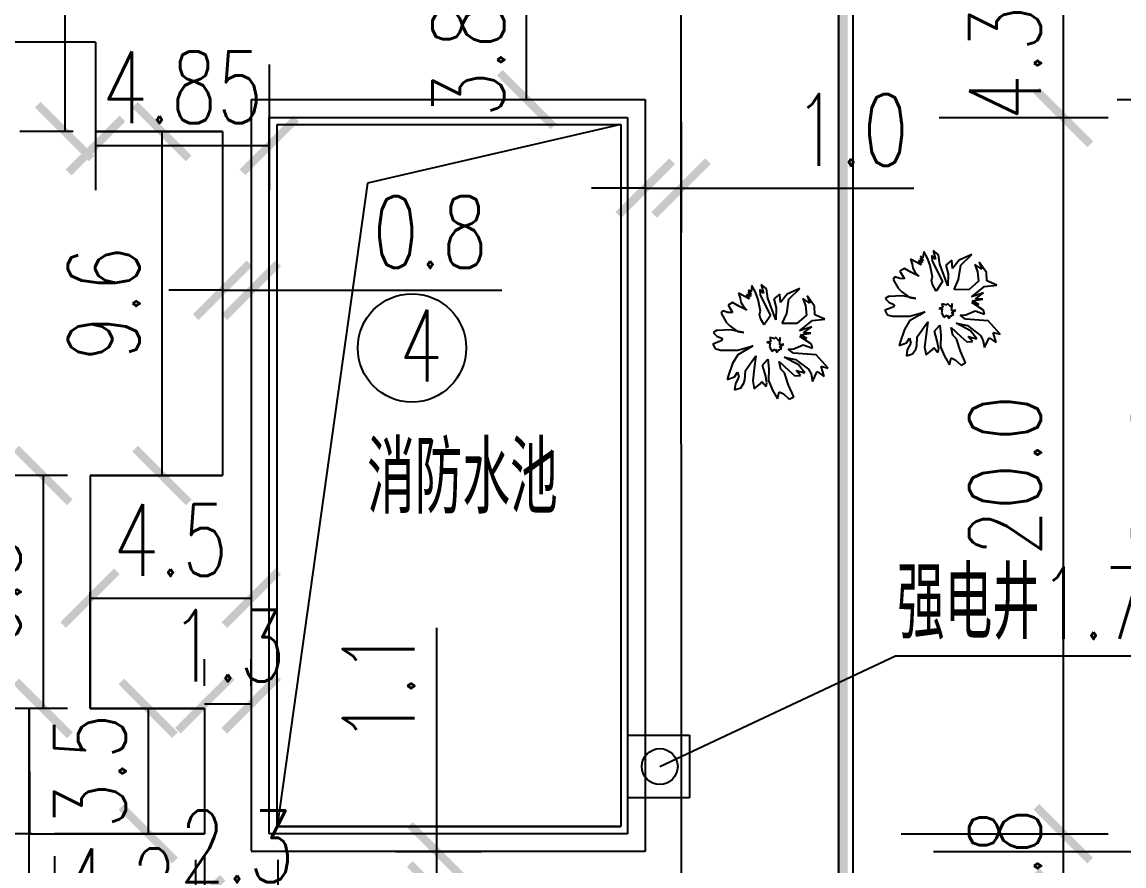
# Model space of a CAD drawing. Header units: millimetres. Extents: x 397874 to 6871063, y -8 to 5775840.
# Drawn here: x 429168.49 to 429199.26, y 2812966.2 to 2812989.76 of the extents above; entities that cross this region are included whole.
import ezdxf

# ---------------------------------------------------------------- set-up
doc = ezdxf.new("R2010")
doc.units = ezdxf.units.MM
doc.header["$LTSCALE"] = 1000
doc.linetypes.add('CONTINOUS', pattern=[0])
for name, color, linetype in [('_TCH_MASK', 7, 'Continuous'), ('GRASST', 62, 'Continuous'), ('T1', 92, 'Continuous'), ('居民地线', 2, 'Continuous')]:
    doc.layers.add(name, color=color, linetype=linetype)
doc.styles.add('DIM', font='txt')
doc.styles.add('dxfs', font='txt.shx', dxfattribs={"width": 0.7, "bigfont": 'dxfs.shx'})
doc.styles.add('HZTXT', font='txt.shx', dxfattribs={"width": 0.75, "bigfont": 'hzdx.shx'})
doc.dimstyles.new('ISO-25', dxfattribs={"dimtxt": 2, "dimasz": 0.75, "dimexe": 1.25, "dimexo": 0.625, "dimtad": 1, "dimdec": 1, "dimdsep": 46, "dimtxsty": 'HZTXT', "dimblk": 'ARCHTICK', "dimcen": 2.5, "dimadec": 0, "dimazin": 0, "dimtfac": 1, "dimtdec": 1, "dimtmove": 0, "dimatfit": 3, "dimldrblk": 'ARCHTICK', "dimfxl": 1, "dimarcsym": 0})

# ---------------------------------------------------------------- blocks, each defined once
blk = doc.blocks.new('LV-5-1')
at = {"layer": 'T1', "color": 92, "linetype": 'Continuous'}
for p, q in [((-0.516, 1.342), (-0.547, 1.19)), ((-0.395, 1.25), (-0.516, 1.342)), ((-0.211, 1.372), (-0.242, 1.189)), ((-0.15, 1.311), (-0.211, 1.372)), ((-0.547, 1.19), (-0.487, 1.068)), ((-0.487, 1.068), (-0.426, 1.007)), ((-0.304, 1.098), (-0.395, 1.25)), ((-0.182, 1.067), (-0.304, 1.098)), ((-0.242, 1.189), (-0.182, 1.067)), ((0.062, 1.066), (-0.15, 1.311)), ((0.183, 0.852), (0.062, 1.066)), ((0.489, 1.156), (0.367, 0.943)), ((0.581, 1.248), (0.489, 1.156)), ((0.703, 1.247), (0.581, 1.248)), ((0.672, 1.034), (0.703, 1.247)), ((0.946, 1.094), (0.824, 1.064)), ((0.946, 1.003), (0.946, 1.094)), ((-0.731, 0.916), (-0.701, 0.733)), ((-0.548, 0.855), (-0.731, 0.916)), ((-0.305, 0.671), (-0.548, 0.855)), ((-0.426, 1.007), (-0.243, 0.884)), ((-0.243, 0.884), (-0.062, 0.487)), ((0.183, 0.578), (0.183, 0.852)), ((0.367, 0.943), (0.275, 0.791)), ((0.702, 0.973), (0.672, 1.034)), ((0.824, 1.064), (0.702, 0.973)), ((0.793, 0.698), (0.946, 1.003)), ((-1.22, 0.552), (-1.098, 0.43)), ((-0.976, 0.551), (-1.22, 0.552)), ((-0.732, 0.52), (-0.976, 0.551)), ((-0.671, 0.672), (-0.823, 0.642)), ((-0.823, 0.642), (-0.762, 0.581)), ((-0.762, 0.581), (-0.58, 0.52)), ((-0.701, 0.733), (-0.671, 0.672)), ((-0.062, 0.487), (-0.305, 0.671)), ((0.275, 0.791), (0.182, 0.426)), ((0.182, 0.426), (0.183, 0.578)), ((0.578, 0.455), (0.793, 0.698)), ((0.67, 0.577), (0.578, 0.455)), ((0.884, 0.667), (0.67, 0.577)), ((1.006, 0.698), (0.884, 0.667)), ((1.25, 0.697), (1.006, 0.698)), ((1.127, 0.453), (1.188, 0.545)), ((1.188, 0.545), (1.28, 0.636)), ((1.28, 0.636), (1.25, 0.697)), ((-1.19, 0.369), (-1.373, 0.309)), ((-1.373, 0.309), (-1.373, 0.187)), ((-1.098, 0.43), (-1.19, 0.369)), ((-0.489, 0.367), (-0.732, 0.52)), ((-0.58, 0.52), (-0.336, 0.458)), ((-0.276, 0.275), (-0.489, 0.367)), ((-0.336, 0.458), (-0.276, 0.275)), ((1.31, 0.453), (1.127, 0.453)), ((1.187, 0.24), (1.34, 0.331)), ((1.34, 0.453), (1.31, 0.453)), ((1.34, 0.331), (1.34, 0.453)), ((-1.373, 0.187), (-1.068, 0.155)), ((-1.068, 0.155), (-0.764, 0.093)), ((-0.764, 0.093), (-0.642, 0.123)), ((-0.459, 0.062), (-0.764, -0.029)), ((-0.642, 0.123), (-0.459, 0.062)), ((-0.246, 0), (-0.216, -0.03)), ((-0.154, 0), (-0.246, 0)), ((-0.154, 0.092), (-0.154, 0)), ((-0.032, 0.091), (-0.154, 0.092)), ((0.028, 0.03), (-0.032, 0.091)), ((0.09, 0.091), (0.028, 0.03)), ((0.059, -0.001), (0.09, 0.091)), ((1.004, 0.118), (1.187, 0.24)), ((1.126, 0.149), (1.004, 0.118)), ((1.248, 0.148), (1.126, 0.149)), ((1.217, -0.065), (1.461, 0.087)), ((1.339, 0.117), (1.248, 0.148)), ((1.461, 0.087), (1.339, 0.117)), ((-0.947, -0.089), (-1.009, -0.211)), ((-0.856, -0.181), (-1.009, -0.333)), ((-1.009, -0.211), (-0.856, -0.181)), ((-0.764, -0.029), (-0.947, -0.089)), ((-0.765, -0.303), (-0.429, -0.091)), ((-0.429, -0.091), (-0.613, -0.303)), ((-0.216, -0.03), (-0.216, -0.152)), ((-0.216, -0.152), (-0.155, -0.122)), ((-0.155, -0.122), (-0.155, -0.244)), ((-0.155, -0.244), (-0.124, -0.152)), ((-0.124, -0.152), (0.028, -0.244)), ((-0.033, -0.183), (0.089, -0.153)), ((0.028, -0.244), (-0.033, -0.183)), ((0.15, -0.031), (0.059, -0.001)), ((0.059, -0.123), (0.15, -0.031)), ((0.089, -0.153), (0.059, -0.123)), ((0.607, -0.307), (0.485, -0.063)), ((0.485, -0.063), (0.668, -0.063)), ((0.668, -0.063), (0.76, -0.094)), ((0.76, -0.094), (0.82, -0.155)), ((0.82, -0.155), (1.094, -0.248)), ((1.094, -0.248), (1.277, -0.279)), ((1.339, -0.065), (1.217, -0.065)), ((1.247, -0.126), (1.339, -0.065)), ((1.369, -0.127), (1.247, -0.126)), ((1.278, -0.157), (1.369, -0.127)), ((1.4, -0.157), (1.278, -0.157)), ((1.338, -0.187), (1.4, -0.157)), ((1.46, -0.279), (1.338, -0.187)), ((-1.283, -0.393), (-1.132, -0.607)), ((-1.101, -0.454), (-1.283, -0.393)), ((-0.979, -0.455), (-1.101, -0.454)), ((-1.009, -0.333), (-0.765, -0.303)), ((-0.613, -0.303), (-0.979, -0.455)), ((-0.766, -0.791), (-0.46, -0.334)), ((-0.46, -0.334), (-0.308, -0.274)), ((-0.369, -0.396), (-0.4, -0.639)), ((-0.308, -0.274), (-0.369, -0.396)), ((0.118, -0.763), (0.301, -0.459)), ((0.301, -0.459), (0.453, -0.672)), ((0.454, -0.368), (1.002, -0.461)), ((0.697, -0.521), (0.454, -0.368)), ((1.155, -0.339), (0.607, -0.307)), ((0.911, -0.582), (0.697, -0.521)), ((1.002, -0.461), (1.215, -0.553)), ((1.277, -0.401), (1.155, -0.339)), ((1.155, -0.431), (1.277, -0.401)), ((1.368, -0.492), (1.155, -0.431)), ((1.215, -0.553), (1.368, -0.492)), ((1.277, -0.279), (1.46, -0.279)), ((-1.132, -0.607), (-1.315, -0.697)), ((-1.315, -0.697), (-1.071, -0.759)), ((-1.071, -0.759), (-1.193, -0.881)), ((-1.193, -0.881), (-0.766, -0.791)), ((-0.4, -0.639), (-0.584, -0.791)), ((-0.584, -0.791), (-0.492, -0.822)), ((-0.492, -0.822), (-0.187, -0.67)), ((-0.187, -0.67), (-0.309, -0.792)), ((-0.309, -0.792), (-0.157, -0.701)), ((-0.157, -0.701), (-0.249, -0.945)), ((-0.249, -0.945), (-0.157, -0.792)), ((-0.157, -0.792), (-0.127, -1.036)), ((-0.127, -1.036), (-0.065, -0.732)), ((-0.065, -0.732), (-0.006, -1.128)), ((0.178, -1.068), (0.118, -0.763)), ((0.453, -0.672), (0.727, -0.887)), ((0.758, -0.673), (0.94, -0.765)), ((0.849, -0.917), (0.758, -0.673)), ((0.94, -0.765), (0.911, -0.582)), ((0.727, -0.887), (0.817, -1.253)), ((0.817, -1.253), (0.849, -0.917)), ((-0.006, -1.128), (-0.128, -1.402)), ((-0.128, -1.402), (0.086, -1.25)), ((0.086, -1.25), (0.268, -1.342)), ((0.391, -1.16), (0.178, -1.068)), ((0.268, -1.342), (0.573, -1.313)), ((0.39, -1.282), (0.573, -1.191)), ((0.573, -1.313), (0.39, -1.282)), ((0.573, -1.191), (0.391, -1.16))]:
    blk.add_line(p, q, dxfattribs=at)
at = {"layer": 'T1', "color": 92, "linetype": 'Continuous', "style": 'DIM', "flags": 1}
for tag in ['XVALUE', 'YVALUE']:
    blk.add_attdef(tag, (0.028, 0.03), '', height=0.00002, rotation=359.8254, dxfattribs=at)
blk = doc.blocks.new('_ArchTick')
at = {"color": 0, "linetype": 'ByBlock', "const_width": 0.15}
blk.add_lwpolyline([(-0.5, -0.5), (0.5, 0.5)], dxfattribs=at)
blk = doc.blocks.new('*D783')
at = {"color": 0, "linetype": 'CONTINOUS', "lineweight": -2, "transparency": 16777216}
for p, q in [((429185.89, 2812986.977), (429185.89, 2812983.877)), ((429186.89, 2812986.977), (429186.89, 2812983.877)), ((429185.89, 2812985.127), (429184.39, 2812985.127)), ((429185.89, 2812985.127), (429186.89, 2812985.127)), ((429186.89, 2812985.127), (429193.39, 2812985.127))]:
    blk.add_line(p, q, dxfattribs=at)
at = {"layer": 'Defpoints', "color": 0, "linetype": 'CONTINOUS', "transparency": 16777216}
for p in [(429185.89, 2812987.602), (429186.89, 2812987.602), (429186.89, 2812985.127)]:
    blk.add_point(p, dxfattribs=at)
at = {"color": 0, "linetype": 'CONTINOUS', "lineweight": -2, "transparency": 16777216, "xscale": 1.5, "yscale": 1.5, "zscale": 1.5}
blk.add_blockref('_ArchTick', (429185.89, 2812985.127), dxfattribs=at)
at = {"color": 0, "linetype": 'CONTINOUS', "lineweight": -2, "transparency": 16777216, "xscale": 1.5, "yscale": 1.5, "zscale": 1.5, "rotation": 180}
blk.add_blockref('_ArchTick', (429186.89, 2812985.127), dxfattribs=at)
at = {"color": 0, "linetype": 'CONTINOUS', "transparency": 16777216, "insert": (429191.64, 2812986.752), "char_height": 2, "attachment_point": 5, "style": 'HZTXT'}
blk.add_mtext('1.0', dxfattribs=at)
blk = doc.blocks.new('_None')
blk = doc.blocks.new('*D784')
at = {"color": 0, "linetype": 'CONTINOUS', "lineweight": -2, "transparency": 16777216}
for p, q in [((429193.665, 2812967.102), (429198.814, 2812967.102)), ((429197.564, 2812965.302), (429197.564, 2812967.102)), ((429193.303, 2812965.302), (429198.814, 2812965.302))]:
    blk.add_line(p, q, dxfattribs=at)
at = {"layer": 'Defpoints', "color": 0, "linetype": 'CONTINOUS', "transparency": 16777216}
for p in [(429193.04, 2812967.102), (429197.564, 2812967.102), (429192.678, 2812965.302)]:
    blk.add_point(p, dxfattribs=at)
at = {"color": 0, "linetype": 'CONTINOUS', "lineweight": -2, "transparency": 16777216, "xscale": 1.5, "yscale": 1.5, "zscale": 1.5}
for p, rotation in [((429197.564, 2812967.102), 90), ((429197.564, 2812965.302), 270)]:
    blk.add_blockref('_ArchTick', p, dxfattribs=dict(at, rotation=rotation))
at = {"color": 0, "linetype": 'CONTINOUS', "transparency": 16777216, "insert": (429195.939, 2812966.202), "char_height": 2, "attachment_point": 5, "rotation": 90, "style": 'HZTXT'}
blk.add_mtext('1.8', dxfattribs=at)
blk = doc.blocks.new('*D785')
at = {"color": 0, "linetype": 'CONTINOUS', "lineweight": -2, "transparency": 16777216}
for p, q in [((429173.463, 2812986.703), (429171.145, 2812986.703)), ((429172.395, 2812986.703), (429172.395, 2812977.102)), ((429172.744, 2812977.102), (429171.145, 2812977.102))]:
    blk.add_line(p, q, dxfattribs=at)
at = {"layer": 'Defpoints', "color": 0, "linetype": 'CONTINOUS', "transparency": 16777216}
for p in [(429174.088, 2812986.703), (429172.395, 2812977.102), (429173.369, 2812977.102)]:
    blk.add_point(p, dxfattribs=at)
at = {"color": 0, "linetype": 'CONTINOUS', "lineweight": -2, "transparency": 16777216, "xscale": 1.5, "yscale": 1.5, "zscale": 1.5}
for p, rotation in [((429172.395, 2812986.703), 90), ((429172.395, 2812977.102), 270)]:
    blk.add_blockref('_ArchTick', p, dxfattribs=dict(at, rotation=rotation))
at = {"color": 0, "linetype": 'CONTINOUS', "transparency": 16777216, "insert": (429170.77, 2812981.903), "char_height": 2, "attachment_point": 5, "rotation": 90, "style": 'HZTXT'}
blk.add_mtext('9.6', dxfattribs=at)
blk = doc.blocks.new('*D786')
at = {"color": 0, "linetype": 'CONTINOUS', "lineweight": -2, "transparency": 16777216}
for p, q in [((429174.088, 2812986.078), (429174.088, 2812981.025)), ((429174.888, 2812986.078), (429174.888, 2812981.025)), ((429174.088, 2812982.275), (429172.588, 2812982.275)), ((429174.088, 2812982.275), (429174.888, 2812982.275)), ((429174.888, 2812982.275), (429181.888, 2812982.275))]:
    blk.add_line(p, q, dxfattribs=at)
at = {"layer": 'Defpoints', "color": 0, "linetype": 'CONTINOUS', "transparency": 16777216}
for p in [(429174.088, 2812986.703), (429174.888, 2812986.703), (429174.888, 2812982.275)]:
    blk.add_point(p, dxfattribs=at)
at = {"color": 0, "linetype": 'CONTINOUS', "lineweight": -2, "transparency": 16777216, "xscale": 1.5, "yscale": 1.5, "zscale": 1.5}
blk.add_blockref('_ArchTick', (429174.088, 2812982.275), dxfattribs=at)
at = {"color": 0, "linetype": 'CONTINOUS', "lineweight": -2, "transparency": 16777216, "xscale": 1.5, "yscale": 1.5, "zscale": 1.5, "rotation": 180}
blk.add_blockref('_ArchTick', (429174.888, 2812982.275), dxfattribs=at)
at = {"color": 0, "linetype": 'CONTINOUS', "transparency": 16777216, "insert": (429179.888, 2812983.9), "char_height": 2, "attachment_point": 5, "style": 'HZTXT'}
blk.add_mtext('0.8', dxfattribs=at)
blk = doc.blocks.new('*D787')
at = {"color": 0, "linetype": 'CONTINOUS', "lineweight": -2, "transparency": 16777216}
for p, q in [((429180.071, 2812966.602), (429180.071, 2812972.852)), ((429178.921, 2812966.602), (429181.321, 2812966.602)), ((429180.071, 2812965.506), (429180.071, 2812966.602)), ((429178.921, 2812965.506), (429181.321, 2812965.506)), ((429180.071, 2812965.506), (429180.071, 2812964.006))]:
    blk.add_line(p, q, dxfattribs=at)
at = {"layer": 'Defpoints', "color": 0, "linetype": 'CONTINOUS', "transparency": 16777216}
for p in [(429178.296, 2812966.602), (429178.296, 2812965.506), (429180.071, 2812965.506)]:
    blk.add_point(p, dxfattribs=at)
at = {"color": 0, "linetype": 'CONTINOUS', "lineweight": -2, "transparency": 16777216, "xscale": 1.5, "yscale": 1.5, "zscale": 1.5}
for p, rotation in [((429180.071, 2812966.602), 270), ((429180.071, 2812965.506), 90)]:
    blk.add_blockref('_ArchTick', p, dxfattribs=dict(at, rotation=rotation))
at = {"color": 0, "linetype": 'CONTINOUS', "transparency": 16777216, "insert": (429178.446, 2812971.227), "char_height": 2, "attachment_point": 5, "rotation": 90, "style": 'HZTXT'}
blk.add_mtext('1.1', dxfattribs=at)
blk = doc.blocks.new('*D788')
at = {"color": 0, "linetype": 'CONTINOUS', "lineweight": -2, "transparency": 16777216}
for p, q in [((429170.388, 2812976.477), (429170.388, 2812972.426)), ((429174.888, 2812976.49), (429174.888, 2812972.426)), ((429170.388, 2812973.676), (429174.888, 2812973.676))]:
    blk.add_line(p, q, dxfattribs=at)
at = {"layer": 'Defpoints', "color": 0, "linetype": 'CONTINOUS', "transparency": 16777216}
for p in [(429170.388, 2812977.102), (429174.888, 2812977.115), (429174.888, 2812973.676)]:
    blk.add_point(p, dxfattribs=at)
at = {"color": 0, "linetype": 'CONTINOUS', "lineweight": -2, "transparency": 16777216, "xscale": 1.5, "yscale": 1.5, "zscale": 1.5, "rotation": 180}
blk.add_blockref('_ArchTick', (429170.388, 2812973.676), dxfattribs=at)
at = {"color": 0, "linetype": 'CONTINOUS', "lineweight": -2, "transparency": 16777216, "xscale": 1.5, "yscale": 1.5, "zscale": 1.5}
blk.add_blockref('_ArchTick', (429174.888, 2812973.676), dxfattribs=at)
at = {"color": 0, "linetype": 'CONTINOUS', "transparency": 16777216, "insert": (429172.638, 2812975.301), "char_height": 2, "attachment_point": 5, "style": 'HZTXT'}
blk.add_mtext('4.5', dxfattribs=at)
blk = doc.blocks.new('*D789')
at = {"color": 0, "linetype": 'CONTINOUS', "lineweight": -2, "transparency": 16777216}
for p, q in [((429169.763, 2812977.102), (429167.826, 2812977.102)), ((429169.076, 2812977.102), (429169.076, 2812970.602)), ((429169.763, 2812970.602), (429167.826, 2812970.602))]:
    blk.add_line(p, q, dxfattribs=at)
at = {"layer": 'Defpoints', "color": 0, "linetype": 'CONTINOUS', "transparency": 16777216}
for p in [(429170.388, 2812977.102), (429169.076, 2812970.602), (429170.388, 2812970.602)]:
    blk.add_point(p, dxfattribs=at)
at = {"color": 0, "linetype": 'CONTINOUS', "lineweight": -2, "transparency": 16777216, "xscale": 1.5, "yscale": 1.5, "zscale": 1.5}
for p, rotation in [((429169.076, 2812977.102), 90), ((429169.076, 2812970.602), 270)]:
    blk.add_blockref('_ArchTick', p, dxfattribs=dict(at, rotation=rotation))
at = {"color": 0, "linetype": 'CONTINOUS', "transparency": 16777216, "insert": (429167.451, 2812973.852), "char_height": 2, "attachment_point": 5, "rotation": 90, "style": 'HZTXT'}
blk.add_mtext('6.5', dxfattribs=at)
blk = doc.blocks.new('*D790')
at = {"color": 0, "linetype": 'CONTINOUS', "lineweight": -2, "transparency": 16777216}
for p, q in [((429173.588, 2812971.227), (429173.588, 2812971.977)), ((429174.888, 2812971.227), (429174.888, 2812971.977)), ((429173.588, 2812970.727), (429174.888, 2812970.727))]:
    blk.add_line(p, q, dxfattribs=at)
at = {"layer": 'Defpoints', "color": 0, "linetype": 'CONTINOUS', "transparency": 16777216}
for p in [(429173.588, 2812970.602), (429174.888, 2812970.727), (429174.888, 2812970.602)]:
    blk.add_point(p, dxfattribs=at)
at = {"color": 0, "linetype": 'CONTINOUS', "lineweight": -2, "transparency": 16777216, "xscale": 1.5, "yscale": 1.5, "zscale": 1.5, "rotation": 180}
blk.add_blockref('_ArchTick', (429173.588, 2812970.727), dxfattribs=at)
at = {"color": 0, "linetype": 'CONTINOUS', "lineweight": -2, "transparency": 16777216, "xscale": 1.5, "yscale": 1.5, "zscale": 1.5}
blk.add_blockref('_ArchTick', (429174.888, 2812970.727), dxfattribs=at)
at = {"color": 0, "linetype": 'CONTINOUS', "transparency": 16777216, "insert": (429174.238, 2812972.352), "char_height": 2, "attachment_point": 5, "style": 'HZTXT'}
blk.add_mtext('1.3', dxfattribs=at)
blk = doc.blocks.new('*D791')
at = {"color": 0, "linetype": 'CONTINOUS', "lineweight": -2, "transparency": 16777216}
for p, q in [((429171.817, 2812970.602), (429173.261, 2812970.602)), ((429172.011, 2812970.602), (429172.011, 2812967.102)), ((429171.559, 2812967.102), (429173.261, 2812967.102))]:
    blk.add_line(p, q, dxfattribs=at)
at = {"layer": 'Defpoints', "color": 0, "linetype": 'CONTINOUS', "transparency": 16777216}
for p in [(429171.192, 2812970.602), (429170.934, 2812967.102), (429172.011, 2812967.102)]:
    blk.add_point(p, dxfattribs=at)
at = {"color": 0, "linetype": 'CONTINOUS', "lineweight": -2, "transparency": 16777216, "xscale": 1.5, "yscale": 1.5, "zscale": 1.5}
for p, rotation in [((429172.011, 2812970.602), 90), ((429172.011, 2812967.102), 270)]:
    blk.add_blockref('_ArchTick', p, dxfattribs=dict(at, rotation=rotation))
at = {"color": 0, "linetype": 'CONTINOUS', "transparency": 16777216, "insert": (429170.386, 2812968.852), "char_height": 2, "attachment_point": 5, "rotation": 90, "style": 'HZTXT'}
blk.add_mtext('3.5', dxfattribs=at)
blk = doc.blocks.new('*D792')
at = {"color": 0, "linetype": 'CONTINOUS', "lineweight": -2, "transparency": 16777216}
for p, q in [((429169.392, 2812966.477), (429169.392, 2812962.817)), ((429173.588, 2812966.477), (429173.588, 2812962.817)), ((429169.392, 2812964.067), (429173.588, 2812964.067))]:
    blk.add_line(p, q, dxfattribs=at)
at = {"layer": 'Defpoints', "color": 0, "linetype": 'CONTINOUS', "transparency": 16777216}
for p in [(429169.392, 2812967.102), (429173.588, 2812967.102), (429173.588, 2812964.067)]:
    blk.add_point(p, dxfattribs=at)
at = {"color": 0, "linetype": 'CONTINOUS', "lineweight": -2, "transparency": 16777216, "xscale": 1.5, "yscale": 1.5, "zscale": 1.5, "rotation": 180}
blk.add_blockref('_ArchTick', (429169.392, 2812964.067), dxfattribs=at)
at = {"color": 0, "linetype": 'CONTINOUS', "lineweight": -2, "transparency": 16777216, "xscale": 1.5, "yscale": 1.5, "zscale": 1.5}
blk.add_blockref('_ArchTick', (429173.588, 2812964.067), dxfattribs=at)
at = {"color": 0, "linetype": 'CONTINOUS', "transparency": 16777216, "insert": (429171.213, 2812965.692), "char_height": 2, "attachment_point": 5, "style": 'HZTXT'}
blk.add_mtext('4.2', dxfattribs=at)
blk = doc.blocks.new('*D793')
at = {"color": 0, "linetype": 'CONTINOUS', "lineweight": -2, "transparency": 16777216}
for p, q in [((429168.768, 2812967.102), (429165.183, 2812967.102)), ((429166.433, 2812965.102), (429166.433, 2812967.102)), ((429168.767, 2812965.102), (429165.183, 2812965.102))]:
    blk.add_line(p, q, dxfattribs=at)
at = {"layer": 'Defpoints', "color": 0, "linetype": 'CONTINOUS', "transparency": 16777216}
for p in [(429166.433, 2812967.102), (429169.393, 2812967.102), (429169.392, 2812965.102)]:
    blk.add_point(p, dxfattribs=at)
at = {"color": 0, "linetype": 'CONTINOUS', "lineweight": -2, "transparency": 16777216, "xscale": 1.5, "yscale": 1.5, "zscale": 1.5}
for p, rotation in [((429166.433, 2812967.102), 90), ((429166.433, 2812965.102), 270)]:
    blk.add_blockref('_ArchTick', p, dxfattribs=dict(at, rotation=rotation))
at = {"color": 0, "linetype": 'CONTINOUS', "transparency": 16777216, "insert": (429164.808, 2812966.102), "char_height": 2, "attachment_point": 5, "rotation": 90, "style": 'HZTXT'}
blk.add_mtext('2.0', dxfattribs=at)
blk = doc.blocks.new('*D794')
at = {"color": 0, "linetype": 'CONTINOUS', "lineweight": -2, "transparency": 16777216}
for p, q in [((429173.342, 2812965.242), (429173.342, 2812966.372)), ((429175.642, 2812965.024), (429175.642, 2812966.372)), ((429173.342, 2812965.122), (429175.642, 2812965.122))]:
    blk.add_line(p, q, dxfattribs=at)
at = {"layer": 'Defpoints', "color": 0, "linetype": 'CONTINOUS', "transparency": 16777216}
for p in [(429175.642, 2812965.122), (429173.342, 2812964.617), (429175.642, 2812964.399)]:
    blk.add_point(p, dxfattribs=at)
at = {"color": 0, "linetype": 'CONTINOUS', "lineweight": -2, "transparency": 16777216, "xscale": 1.5, "yscale": 1.5, "zscale": 1.5, "rotation": 180}
blk.add_blockref('_ArchTick', (429173.342, 2812965.122), dxfattribs=at)
at = {"color": 0, "linetype": 'CONTINOUS', "lineweight": -2, "transparency": 16777216, "xscale": 1.5, "yscale": 1.5, "zscale": 1.5}
blk.add_blockref('_ArchTick', (429175.642, 2812965.122), dxfattribs=at)
at = {"color": 0, "linetype": 'CONTINOUS', "transparency": 16777216, "insert": (429174.492, 2812966.747), "char_height": 2, "attachment_point": 5, "style": 'HZTXT'}
blk.add_mtext('2.3', dxfattribs=at)
blk = doc.blocks.new('*D804')
at = {"color": 0, "linetype": 'CONTINOUS', "lineweight": -2, "transparency": 16777216}
for p, q in [((429170.541, 2812988.577), (429170.541, 2812985.066)), ((429175.392, 2812988.577), (429175.392, 2812985.066)), ((429170.541, 2812986.316), (429175.392, 2812986.316))]:
    blk.add_line(p, q, dxfattribs=at)
at = {"layer": 'Defpoints', "color": 0, "linetype": 'CONTINOUS', "transparency": 16777216}
for p in [(429170.541, 2812989.202), (429175.392, 2812989.202), (429175.392, 2812986.316)]:
    blk.add_point(p, dxfattribs=at)
at = {"color": 0, "linetype": 'CONTINOUS', "lineweight": -2, "transparency": 16777216, "xscale": 1.5, "yscale": 1.5, "zscale": 1.5, "rotation": 180}
blk.add_blockref('_ArchTick', (429170.541, 2812986.316), dxfattribs=at)
at = {"color": 0, "linetype": 'CONTINOUS', "lineweight": -2, "transparency": 16777216, "xscale": 1.5, "yscale": 1.5, "zscale": 1.5}
blk.add_blockref('_ArchTick', (429175.392, 2812986.316), dxfattribs=at)
at = {"color": 0, "linetype": 'CONTINOUS', "transparency": 16777216, "insert": (429172.967, 2812987.941), "char_height": 2, "attachment_point": 5, "style": 'HZTXT'}
blk.add_mtext('4.85', dxfattribs=at)
blk = doc.blocks.new('*D811')
at = {"color": 0, "linetype": 'CONTINOUS', "lineweight": -2, "transparency": 16777216}
for p, q in [((429181.46, 2812991.102), (429183.829, 2812991.102)), ((429182.579, 2812987.602), (429182.579, 2812991.102)), ((429181.46, 2812987.602), (429183.829, 2812987.602))]:
    blk.add_line(p, q, dxfattribs=at)
at = {"layer": 'Defpoints', "color": 0, "linetype": 'CONTINOUS', "transparency": 16777216}
for p in [(429180.835, 2812991.102), (429182.579, 2812991.102), (429180.835, 2812987.602)]:
    blk.add_point(p, dxfattribs=at)
at = {"color": 0, "linetype": 'CONTINOUS', "lineweight": -2, "transparency": 16777216, "xscale": 1.5, "yscale": 1.5, "zscale": 1.5}
for p, rotation in [((429182.579, 2812991.102), 90), ((429182.579, 2812987.602), 270)]:
    blk.add_blockref('_ArchTick', p, dxfattribs=dict(at, rotation=rotation))
at = {"color": 0, "linetype": 'CONTINOUS', "transparency": 16777216, "insert": (429180.954, 2812989.352), "char_height": 2, "attachment_point": 5, "rotation": 90, "style": 'HZTXT'}
blk.add_mtext('3.85', dxfattribs=at)
blk = doc.blocks.new('*D813')
at = {"color": 0, "linetype": 'CONTINOUS', "lineweight": -2, "transparency": 16777216}
for p, q in [((429193.469, 2813015.157), (429203.317, 2813015.157)), ((429202.067, 2813015.157), (429202.067, 2812987.602)), ((429199.071, 2812987.602), (429203.317, 2812987.602))]:
    blk.add_line(p, q, dxfattribs=at)
at = {"layer": 'Defpoints', "color": 0, "linetype": 'CONTINOUS', "transparency": 16777216}
for p in [(429192.844, 2813015.157), (429198.446, 2812987.602), (429202.067, 2812987.602)]:
    blk.add_point(p, dxfattribs=at)
at = {"color": 0, "linetype": 'CONTINOUS', "lineweight": -2, "transparency": 16777216, "xscale": 1.5, "yscale": 1.5, "zscale": 1.5}
for p, rotation in [((429202.067, 2813015.157), 90), ((429202.067, 2812987.602), 270)]:
    blk.add_blockref('_ArchTick', p, dxfattribs=dict(at, rotation=rotation))
at = {"color": 0, "linetype": 'CONTINOUS', "transparency": 16777216, "insert": (429200.442, 2813001.379), "char_height": 2, "attachment_point": 5, "rotation": 90, "style": 'HZTXT'}
blk.add_mtext('27.6', dxfattribs=at)
blk = doc.blocks.new('*D814')
at = {"color": 0, "linetype": 'CONTINOUS', "lineweight": -2, "transparency": 16777216}
for p, q in [((429200.08, 2812987.602), (429203.361, 2812987.602)), ((429202.111, 2812987.602), (429202.111, 2812966.602)), ((429193.939, 2812966.602), (429203.361, 2812966.602))]:
    blk.add_line(p, q, dxfattribs=at)
at = {"layer": 'Defpoints', "color": 0, "linetype": 'CONTINOUS', "transparency": 16777216}
for p in [(429199.455, 2812987.602), (429193.314, 2812966.602), (429202.111, 2812966.602)]:
    blk.add_point(p, dxfattribs=at)
at = {"color": 0, "linetype": 'CONTINOUS', "lineweight": -2, "transparency": 16777216, "xscale": 1.5, "yscale": 1.5, "zscale": 1.5}
for p, rotation in [((429202.111, 2812987.602), 90), ((429202.111, 2812966.602), 270)]:
    blk.add_blockref('_ArchTick', p, dxfattribs=dict(at, rotation=rotation))
at = {"color": 0, "linetype": 'CONTINOUS', "transparency": 16777216, "insert": (429200.486, 2812977.102), "char_height": 2, "attachment_point": 5, "rotation": 90, "style": 'HZTXT'}
blk.add_mtext('21.0', dxfattribs=at)
blk = doc.blocks.new('*D815')
at = {"color": 0, "linetype": 'CONTINOUS', "lineweight": -2, "transparency": 16777216}
for p, q in [((429194.101, 2812987.102), (429198.814, 2812987.102)), ((429197.564, 2812967.102), (429197.564, 2812987.102)), ((429193.04, 2812967.102), (429198.814, 2812967.102))]:
    blk.add_line(p, q, dxfattribs=at)
at = {"layer": 'Defpoints', "color": 0, "linetype": 'CONTINOUS', "transparency": 16777216}
for p in [(429193.476, 2812987.102), (429197.564, 2812987.102), (429192.415, 2812967.102)]:
    blk.add_point(p, dxfattribs=at)
at = {"color": 0, "linetype": 'CONTINOUS', "lineweight": -2, "transparency": 16777216, "xscale": 1.5, "yscale": 1.5, "zscale": 1.5}
for p, rotation in [((429197.564, 2812987.102), 90), ((429197.564, 2812967.102), 270)]:
    blk.add_blockref('_ArchTick', p, dxfattribs=dict(at, rotation=rotation))
at = {"color": 0, "linetype": 'CONTINOUS', "transparency": 16777216, "insert": (429195.939, 2812977.102), "char_height": 2, "attachment_point": 5, "rotation": 90, "style": 'HZTXT'}
blk.add_mtext('20.0', dxfattribs=at)
blk = doc.blocks.new('*D816')
at = {"color": 0, "linetype": 'CONTINOUS', "lineweight": -2, "transparency": 16777216}
for p, q in [((429194.893, 2812991.102), (429198.814, 2812991.102)), ((429197.564, 2812987.102), (429197.564, 2812991.102)), ((429195.067, 2812987.102), (429198.814, 2812987.102))]:
    blk.add_line(p, q, dxfattribs=at)
at = {"layer": 'Defpoints', "color": 0, "linetype": 'CONTINOUS', "transparency": 16777216}
for p in [(429194.268, 2812991.102), (429197.564, 2812991.102), (429194.442, 2812987.102)]:
    blk.add_point(p, dxfattribs=at)
at = {"color": 0, "linetype": 'CONTINOUS', "lineweight": -2, "transparency": 16777216, "xscale": 1.5, "yscale": 1.5, "zscale": 1.5}
for p, rotation in [((429197.564, 2812991.102), 90), ((429197.564, 2812987.102), 270)]:
    blk.add_blockref('_ArchTick', p, dxfattribs=dict(at, rotation=rotation))
at = {"color": 0, "linetype": 'CONTINOUS', "transparency": 16777216, "insert": (429195.939, 2812988.617), "char_height": 2, "attachment_point": 5, "rotation": 90, "style": 'HZTXT'}
blk.add_mtext('4.3', dxfattribs=at)
blk = doc.blocks.new('*D823')
at = {"color": 0, "linetype": 'CONTINOUS', "lineweight": -2, "transparency": 16777216}
for p, q in [((429169.917, 2813000.703), (429168.432, 2813000.703)), ((429169.682, 2813000.703), (429169.682, 2812986.703)), ((429169.917, 2812986.703), (429168.432, 2812986.703))]:
    blk.add_line(p, q, dxfattribs=at)
at = {"layer": 'Defpoints', "color": 0, "linetype": 'CONTINOUS', "transparency": 16777216}
for p in [(429170.542, 2813000.703), (429169.682, 2812986.703), (429170.542, 2812986.703)]:
    blk.add_point(p, dxfattribs=at)
at = {"color": 0, "linetype": 'CONTINOUS', "lineweight": -2, "transparency": 16777216, "xscale": 1.5, "yscale": 1.5, "zscale": 1.5}
for p, rotation in [((429169.682, 2813000.703), 90), ((429169.682, 2812986.703), 270)]:
    blk.add_blockref('_ArchTick', p, dxfattribs=dict(at, rotation=rotation))
at = {"color": 0, "linetype": 'CONTINOUS', "transparency": 16777216, "insert": (429168.057, 2812993.703), "char_height": 2, "attachment_point": 5, "rotation": 90, "style": 'HZTXT'}
blk.add_mtext('14.0', dxfattribs=at)
blk = doc.blocks.new('*D824')
at = {"color": 0, "linetype": 'CONTINOUS', "lineweight": -2, "transparency": 16777216}
for p, q in [((429199.275, 2812966.602), (429203.402, 2812966.602)), ((429202.152, 2812957.152), (429202.152, 2812966.602)), ((429199.906, 2812957.152), (429203.402, 2812957.152))]:
    blk.add_line(p, q, dxfattribs=at)
at = {"layer": 'Defpoints', "color": 0, "linetype": 'CONTINOUS', "transparency": 16777216}
for p in [(429198.65, 2812966.602), (429202.152, 2812966.602), (429199.281, 2812957.152)]:
    blk.add_point(p, dxfattribs=at)
at = {"color": 0, "linetype": 'CONTINOUS', "lineweight": -2, "transparency": 16777216, "xscale": 1.5, "yscale": 1.5, "zscale": 1.5}
for p, rotation in [((429202.152, 2812966.602), 90), ((429202.152, 2812957.152), 270)]:
    blk.add_blockref('_ArchTick', p, dxfattribs=dict(at, rotation=rotation))
at = {"color": 0, "linetype": 'CONTINOUS', "transparency": 16777216, "insert": (429200.527, 2812961.877), "char_height": 2, "attachment_point": 5, "rotation": 90, "style": 'HZTXT'}
blk.add_mtext('9.4', dxfattribs=at)

msp = doc.modelspace()

# ---------------------------------------------------------------- hatches: boundary and pattern name
at = {"linetype": 'CONTINOUS'}
h = msp.add_hatch(dxfattribs=at)
h.set_pattern_fill('GRASS', color=3, scale=0.054, style=0)
h.set_pattern_definition([(90, (428986.6436, 2812723.6871), (-0.969867, 0.969867), [0.257175, -1.682559]), (45, (428986.6436, 2812723.6871), (-0.9698677, 0.9698677), [0.257175, -1.114425]), (135, (428986.6436, 2812723.6871), (-0.9698677, -0.9698677), [0.257175, -1.114425])])
edge = h.paths.add_edge_path()
edge.add_line((428996.534, 2812984.894), (429007.751, 2812986.572))
edge.add_arc((428245.5, 2812967.568), 762.487, 0.233679, 1.428202, ccw=False)
edge.add_line((429007.981, 2812970.678), (429010.393, 2812757.703))
edge.add_arc((429028.392, 2812757.891), 18, 180.5985, 268.1597)
edge.add_line((429027.814, 2812739.9), (429168.81, 2812735.37))
edge.add_arc((429182.64, 2812620.562), 115.638, 87.64632, 96.86841, ccw=False)
edge.add_line((429187.389, 2812736.102), (429187.391, 2812858.041))
edge.add_arc((425829.037, 2812780.795), 3359.242, 1.317645, 1.469012)
edge.add_line((429187.175, 2812866.913), (429187.032, 2812877.852))
edge.add_line((429187.032, 2812877.852), (429191.391, 2812878.102))
edge.add_line((429191.391, 2812878.102), (429191.395, 2812730.731))
edge.add_line((429191.395, 2812730.731), (429255.258, 2812727.933))
edge.add_line((429255.258, 2812727.933), (429255.258, 2812723.687))
edge.add_line((429255.258, 2812723.687), (429168.385, 2812728.376))
edge.add_line((429168.385, 2812728.376), (429129.36, 2812730.11))
edge.add_line((429129.36, 2812730.11), (429091.518, 2812731.731))
edge.add_line((429091.518, 2812731.731), (429068.655, 2812732.74))
edge.add_line((429068.655, 2812732.74), (428995.964, 2812736.193))
edge.add_arc((428996.365, 2812744.639), 8.455, 181.2844, 267.2807, ccw=False)
edge.add_line((428987.912, 2812744.449), (428988.493, 2812805.44))
edge.add_line((428988.493, 2812805.44), (428987.758, 2812883.63))
edge.add_line((428987.758, 2812883.63), (428987.248, 2812934.771))
edge.add_line((428987.248, 2812934.771), (428986.762, 2812983.747))
edge.add_line((428986.762, 2812983.747), (428996.534, 2812984.894))

# ---------------------------------------------------------------- linework, layer by layer
at = {"color": 3, "linetype": 'CONTINOUS'}
for p, q in [((429186.881, 2813009.6), (429186.91, 2812911.102)), ((429174.888, 2812987.602), (429174.888, 2812966.628)), ((429185.89, 2812987.602), (429185.89, 2812966.602)), ((429170.542, 2812986.703), (429174.088, 2812986.703)), ((429174.088, 2812986.703), (429174.088, 2812977.102)), ((429174.088, 2812977.102), (429170.388, 2812977.102)), ((429170.388, 2812977.102), (429170.388, 2812970.602)), ((429186.295, 2812968.977), (429192.878, 2812972.065)), ((429192.878, 2812972.065), (429208.249, 2812972.065)), ((429168.693, 2812913.461), (429168.69, 2812970.602)), ((429170.388, 2812970.602), (429173.588, 2812970.602)), ((429173.588, 2812970.602), (429173.588, 2812967.102)), ((429185.392, 2812969.852), (429187.123, 2812969.852)), ((429187.123, 2812969.852), (429187.123, 2812968.102)), ((429187.123, 2812968.102), (429185.392, 2812968.102)), ((429173.588, 2812967.102), (429169.392, 2812967.102))]:
    msp.add_line(p, q, dxfattribs=at)
at = {"color": 6, "linetype": 'CONTINOUS'}
for p, q in [((429170.542, 2812989.202), (429164.353, 2812989.202)), ((429170.541, 2812989.202), (429170.542, 2812986.703)), ((429174.088, 2812986.703), (429170.542, 2812986.703)), ((429174.089, 2812986.703), (429174.087, 2812977.102)), ((429170.389, 2812977.102), (429170.387, 2812970.602)), ((429170.388, 2812977.102), (429174.088, 2812977.102)), ((429168.695, 2812970.602), (429166.205, 2812970.602)), ((429168.69, 2812970.602), (429168.696, 2812967.102)), ((429173.588, 2812970.602), (429170.388, 2812970.602)), ((429173.588, 2812970.602), (429173.587, 2812967.102)), ((429168.695, 2812967.102), (429173.588, 2812967.102))]:
    msp.add_line(p, q, dxfattribs=at)
at = {"color": 1, "linetype": 'CONTINOUS', "const_width": 0.3}
for points in [[(429007.104, 2813029.476), (429007.411, 2813029.553), (429007.719, 2813029.625), (429008.028, 2813029.691), (429008.338, 2813029.753), (429008.648, 2813029.811), (429008.96, 2813029.863), (429009.273, 2813029.91), (429009.586, 2813029.952), (429009.9, 2813029.99), (429010.214, 2813030.022), (429010.529, 2813030.049), (429010.844, 2813030.072), (429011.16, 2813030.089), (429011.476, 2813030.102), (429011.792, 2813030.109), (429012.108, 2813030.111), (429191.395, 2813030.094), (429191.388, 2812730.735)], [(429007.104, 2813029.476), (429007.411, 2813029.553), (429007.719, 2813029.625), (429008.028, 2813029.691), (429008.338, 2813029.753), (429008.648, 2813029.811), (429008.96, 2813029.863), (429009.273, 2813029.91), (429009.586, 2813029.952), (429009.9, 2813029.99), (429010.214, 2813030.022), (429010.529, 2813030.049), (429010.844, 2813030.072), (429011.16, 2813030.089), (429011.476, 2813030.102), (429011.792, 2813030.109), (429012.108, 2813030.111), (429191.395, 2813030.094), (429191.388, 2812730.735)], [(429255.258, 2813030.088), (429191.395, 2813030.094), (429191.391, 2812871.498), (429255.258, 2812871.496)]]:
    msp.add_lwpolyline(points, dxfattribs=at)
at = {"color": 0, "linetype": 'CONTINOUS'}
msp.add_circle((429179.377, 2812980.664), 1.513, dxfattribs=at)
at = {"color": 3, "linetype": 'CONTINOUS'}
msp.add_circle((429186.295, 2812968.977), 0.501, dxfattribs=at)
at = {"layer": '_TCH_MASK', "color": 4, "linetype": 'CONTINOUS'}
for p, q in [((429174.888, 2812987.602), (429185.89, 2812987.602)), ((429175.392, 2812967.102), (429175.392, 2812987.102)), ((429175.392, 2812987.102), (429185.392, 2812987.102)), ((429185.392, 2812987.102), (429185.392, 2812967.102)), ((429175.61, 2812986.902), (429185.21, 2812986.902)), ((429175.613, 2812967.302), (429175.613, 2812986.902)), ((429185.21, 2812986.902), (429178.132, 2812985.263)), ((429185.21, 2812986.902), (429185.21, 2812967.302)), ((429178.132, 2812985.263), (429175.61, 2812967.302)), ((429185.392, 2812967.102), (429175.392, 2812967.102)), ((429185.21, 2812967.302), (429175.61, 2812967.302)), ((429175.613, 2812967.302), (429185.21, 2812967.302)), ((429185.89, 2812966.602), (429174.888, 2812966.602))]:
    msp.add_line(p, q, dxfattribs=at)
at = {"layer": '居民地线', "color": 151, "linetype": 'Continuous', "lineweight": -3, "ltscale": 0.5, "flags": 128}
for points in [[(429180.458, 2813015.362), (429191.683, 2813015.362), (429191.683, 2812730.502), (429015.97, 2812738.205, -0.343146), (428994.244, 2812760.791, -0.343146)], [(429180.458, 2813015.185), (429191.283, 2813015.138), (429191.283, 2812731.002), (429016.007, 2812738.685, -0.342925), (428994.641, 2812760.915)]]:
    msp.add_lwpolyline(points, format="xyb", dxfattribs=at)

# ---------------------------------------------------------------- block references
at = {"layer": 'GRASST', "xscale": 1.154735999051131, "yscale": 1.154735999051131, "zscale": 1.154735999051131, "rotation": 120.0001998542545}
for p in [(429194.23, 2812981.732), (429189.429, 2812980.784)]:
    msp.add_blockref('LV-5-1', p, dxfattribs=at)

# ---------------------------------------------------------------- texts
at = {"color": 0, "linetype": 'CONTINOUS', "ltscale": 10, "style": 'dxfs', "width": 0.7}
for s, p in [('4', (429179.024, 2812979.729)), ('消防水池', (429178.126, 2812976.041, 22.464)), ('强电井1.75*1.75*04', (429192.92, 2812972.539))]:
    msp.add_text(s, height=2, dxfattribs=at).set_placement(p)

# ---------------------------------------------------------------- dimensions: what is measured, and where the dimension line sits
at = {"color": 3, "linetype": 'CONTINOUS'}
for base, p1, p2, picture, middle in [((429202.067, 2812987.602), (429192.844, 2813015.157), (429198.446, 2812987.602), '*D813', (429200.442, 2813001.379)), ((429169.682, 2812986.703), (429170.542, 2813000.703), (429170.542, 2812986.703), '*D823', (429168.057, 2812993.703)), ((429202.111, 2812966.602), (429199.455, 2812987.602), (429193.314, 2812966.602), '*D814', (429200.486, 2812977.102)), ((429197.564, 2812987.102), (429192.415, 2812967.102), (429193.476, 2812987.102), '*D815', (429195.939, 2812977.102)), ((429172.395, 2812977.102), (429174.088, 2812986.703), (429173.369, 2812977.102), '*D785', (429170.77, 2812981.903)), ((429169.076, 2812970.602), (429170.388, 2812977.102), (429170.388, 2812970.602), '*D789', (429167.451, 2812973.852)), ((429202.1517, 2812966.6018), (429199.2812, 2812957.1522), (429198.6503, 2812966.6018), '*D824', (429200.5267, 2812961.877))]:
    dim = msp.add_linear_dim(base=base, p1=p1, p2=p2, angle=90, dimstyle='ISO-25', override={"dimasz": 1.5, "dimzin": 0, "dimldrblk": 'None'}, dxfattribs=at)
    dim.commit()
    dim.dimension.update_dxf_attribs({"geometry": picture, "text_midpoint": middle})
for base, p1, p2, text, picture, middle in [((429182.579, 2812991.102), (429180.835, 2812987.602), (429180.835, 2812991.102), '3.85', '*D811', (429182.579, 2812989.352)), ((429197.564, 2812991.102), (429194.442, 2812987.102), (429194.268, 2812991.102), '4.3', '*D816', (429197.564, 2812988.617))]:
    dim = msp.add_linear_dim(base=base, p1=p1, p2=p2, angle=90, text=text, dimstyle='ISO-25', override={"dimasz": 1.5, "dimzin": 0, "dimldrblk": 'None'}, dxfattribs=at)
    dim.commit()
    dim.dimension.update_dxf_attribs({"geometry": picture, "text_midpoint": middle, "dimtype": 160})
dim = msp.add_linear_dim(base=(429175.392, 2812986.316), p1=(429170.541, 2812989.202), p2=(429175.392, 2812989.202), text='4.85', dimstyle='ISO-25', override={"dimasz": 1.5, "dimzin": 0, "dimldrblk": 'None'}, dxfattribs=at)
dim.commit()
dim.dimension.update_dxf_attribs({"geometry": '*D804', "text_midpoint": (429172.967, 2812986.316), "dimtype": 160})
for base, p1, p2, picture, middle in [((429186.89, 2812985.127), (429185.89, 2812987.602), (429186.89, 2812987.602), '*D783', (429191.64, 2812986.752)), ((429174.888, 2812982.275), (429174.088, 2812986.703), (429174.888, 2812986.703), '*D786', (429179.888, 2812983.9)), ((429174.888, 2812973.676), (429170.388, 2812977.102), (429174.888, 2812977.115), '*D788', (429172.638, 2812975.301))]:
    dim = msp.add_linear_dim(base=base, p1=p1, p2=p2, dimstyle='ISO-25', override={"dimasz": 1.5, "dimzin": 0, "dimldrblk": 'None'}, dxfattribs=at)
    dim.commit()
    dim.dimension.update_dxf_attribs({"geometry": picture, "text_midpoint": middle})
for base, p1, p2, picture, middle in [((429174.888, 2812970.727), (429173.588, 2812970.602), (429174.888, 2812970.602), '*D790', (429174.238, 2812970.727)), ((429175.642, 2812965.122), (429173.342, 2812964.617), (429175.642, 2812964.399), '*D794', (429174.492, 2812965.122)), ((429173.588, 2812964.067), (429169.392, 2812967.102), (429173.588, 2812967.102), '*D792', (429171.213, 2812964.067))]:
    dim = msp.add_linear_dim(base=base, p1=p1, p2=p2, dimstyle='ISO-25', override={"dimasz": 1.5, "dimzin": 0, "dimldrblk": 'None'}, dxfattribs=at)
    dim.commit()
    dim.dimension.update_dxf_attribs({"geometry": picture, "text_midpoint": middle, "dimtype": 160})
for base, p1, p2, picture, middle in [((429180.071, 2812965.506), (429178.296, 2812966.602), (429178.296, 2812965.506), '*D787', (429180.071, 2812971.227)), ((429172.011, 2812967.102), (429171.192, 2812970.602), (429170.934, 2812967.102), '*D791', (429172.011, 2812968.852)), ((429166.433, 2812967.102), (429169.392, 2812965.102), (429169.393, 2812967.102), '*D793', (429166.433, 2812966.102)), ((429197.564, 2812967.102), (429192.678, 2812965.302), (429193.04, 2812967.102), '*D784', (429197.564, 2812966.202))]:
    dim = msp.add_linear_dim(base=base, p1=p1, p2=p2, angle=90, dimstyle='ISO-25', override={"dimasz": 1.5, "dimzin": 0, "dimldrblk": 'None'}, dxfattribs=at)
    dim.commit()
    dim.dimension.update_dxf_attribs({"geometry": picture, "text_midpoint": middle, "dimtype": 160})

doc.saveas('drawing.dxf')
